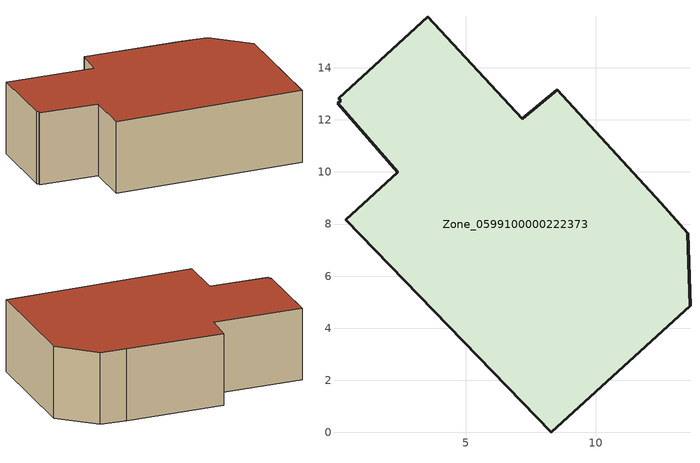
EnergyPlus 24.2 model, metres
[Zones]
Zone_0599100000222373
 floor ground (C_G): 2.4,9.99 0.08,12.63 0.21,12.73 0.12,12.83 3.54,15.96 7.17,12.03 8.52,13.15 12.48,8.82 13.52,7.64 13.61,4.87 8.29,0 0.41,8.17 z0
 wall outside (C_F): 0.41,8.17 8.29,0 13.61,4.87 13.52,7.64 12.48,8.82 8.52,13.15 7.17,12.03 3.54,15.96 0.12,12.83 0.21,12.73 0.08,12.63 2.4,9.99 0.41,8.17 z0:4.38
 roof outside (C_R): 0.12,12.83 0.21,12.73 0.08,12.63 2.4,9.99 0.41,8.17 8.29,0 13.61,4.87 13.52,7.64 12.48,8.82 8.52,13.15 7.17,12.03 3.54,15.96 z4.38
[BUILDING]
Pand.0599100000222373: North Axis=0; Terrain=City; Loads Convergence Tolerance Value=0.04; Temperature Convergence Tolerance Value=0.4; Solar Distribution=FullExterior; Maximum Number of Warmup Days=25; Minimum Number of Warmup Days=1
[Site:Location]
Rotterdam.The.Hague.AP_ZH_NLD Design_Conditions: Latitude=51.96; Longitude=4.45; Time Zone=1; Elevation=-4.5
[SITE:GROUNDTEMPERATURE:BUILDINGSURFACE]
18, 18, 18, 18, 18, 18, 18, 18, 18, 18, 18, 18
[MATERIAL] Thermal Absorptance=0.9; Solar Absorptance=0.7; Visible Absorptance=0.7
Name | Roughness | Thickness | Conductivity | Density | Specific Heat
G.D.1965 | MediumSmooth | 0.15 | 1 | 540 | 1210
F.D.1965 | Rough | 0.3 | 0.857143 | 1920 | 840
R.D.1965 | MediumRough | 0.2 | 0.08 | 1500 | 1000
[CONSTRUCTION]
C_G: G.D.1965
C_F: F.D.1965
C_R: R.D.1965
[ZONE]
Zone_0599100000222373: Type=1; Multiplier=1; Ceiling Height=Autocalculate; Volume=Autocalculate; Floor Area=autocalculate; Part of Total Floor Area=Yes
[ZONEINFILTRATION:DESIGNFLOWRATE]
Infil_Zone_0599100000222373: Zone or ZoneList or Space or SpaceList=Zone_0599100000222373; Schedule=AlwaysOn; Design Flow Rate Calculation Method=Flow/Area; Flow Rate per Floor Area=0.0042; Constant Term Coefficient=1; Temperature Term Coefficient=0; Velocity Term Coefficient=0; Velocity Squared Term Coefficient=0
[HVACTEMPLATE:ZONE:IDEALLOADSAIRSYSTEM]
Zone_0599100000222373: Maximum Heating Supply Air Temperature=50; Minimum Cooling Supply Air Temperature=13; Maximum Heating Supply Air Humidity Ratio=0.0156; Minimum Cooling Supply Air Humidity Ratio=0.0077; Heating Limit=NoLimit; Cooling Limit=NoLimit; Dehumidification Control Type=ConstantSensibleHeatRatio; Cooling Sensible Heat Ratio=0.7; Dehumidification Setpoint=60; Humidification Control Type=None; Humidification Setpoint=30; Outdoor Air Method=None; Outdoor Air Flow Rate per Person=0.00944; Outdoor Air Flow Rate per Zone Floor Area=0; Outdoor Air Flow Rate per Zone=0; Demand Controlled Ventilation Type=None; Outdoor Air Economizer Type=NoEconomizer; Heat Recovery Type=None; Sensible Heat Recovery Effectiveness=0.7; Latent Heat Recovery Effectiveness=0.65
[ZONECONTROL:THERMOSTAT]
ThermostatControl_Zone_0599100000222373: Zone or ZoneList=Zone_0599100000222373; Control Type Schedule=DualSetpointControlType; Control 1=Thermostat_Zone_0599100000222373; Temperature Difference Between Cutout And Setpoint=0
[THERMOSTATSETPOINT:DUALSETPOINT]
Thermostat_Zone_0599100000222373: Heating Setpoint Temperature Schedule=HeatingSetpoint_Zone_0599100000222373; Cooling Setpoint Temperature Schedule=CoolingSetpoint_Zone_0599100000222373
[SCHEDULE:COMPACT]
HeatingSetpoint_Zone_0599100000222373: Through: 12/31, For: AllDays, Until: 24:00, 21
CoolingSetpoint_Zone_0599100000222373: Through: 12/31, For: AllDays, Until: 24:00, 24
DualSetpointControlType: Through: 12/31, For: AllDays, Until: 24:00, 4
AlwaysOn: Through: 12/31, For: AllDays, Until: 24:00, 1
